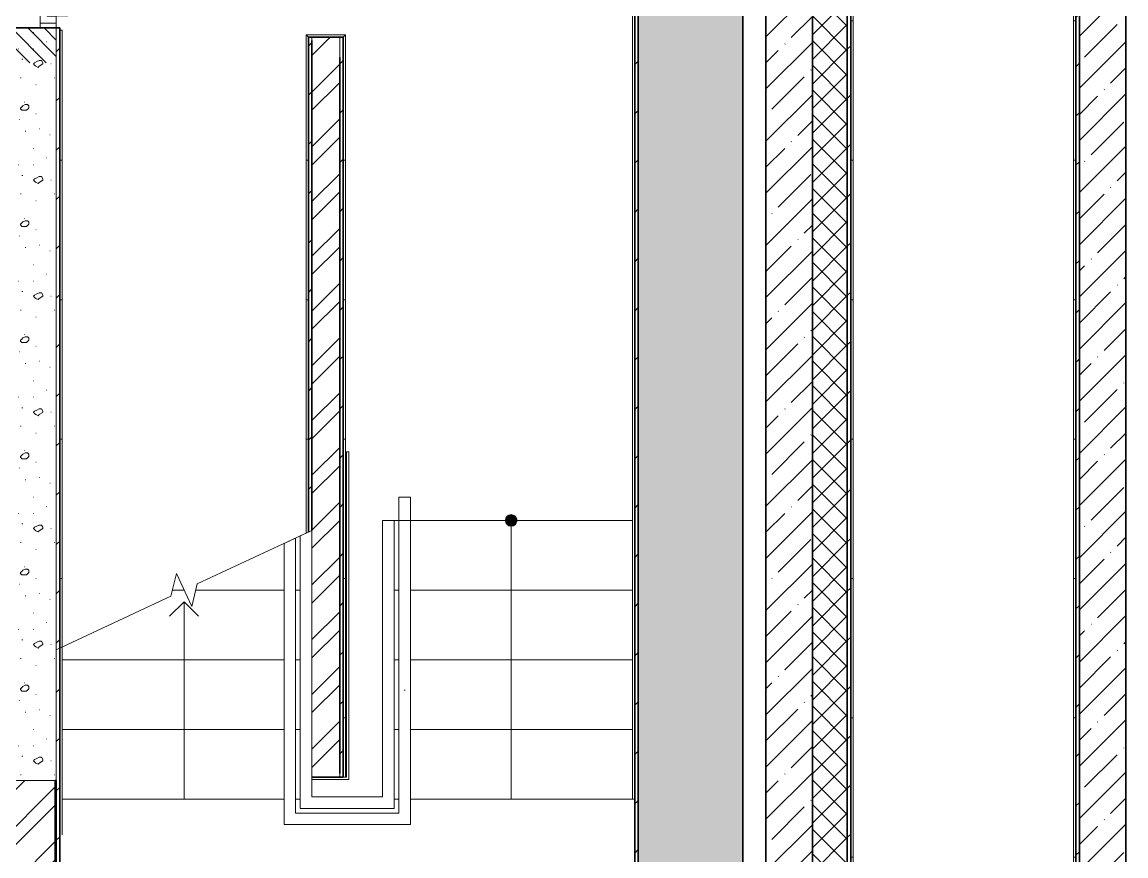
# Model space of a CAD drawing. Header units: millimetres. Extents: x -215207 to 92095, y -30385 to 123050.
# Drawn here: x 24612 to 29364, y 16206 to 19795 of the extents above; entities that cross this region are included whole.
import ezdxf

# ---------------------------------------------------------------- set-up
doc = ezdxf.new("R2010")
doc.units = ezdxf.units.MM
doc.linetypes.add('ADSK_Линия сетки', pattern=[25, 20, -2.5, 0, -2.5])
doc.linetypes.add('ADSK_Штриховая_ш2 п1_5', pattern=[4.5, 3, -1.5])
for name, color, linetype, lineweight in [('Двери', 7, 'Continuous', 9), ('Лестницы', 7, 'Continuous', 9), ('Ограждение', 7, 'Continuous', 9), ('Оси', 7, 'Continuous', 9), ('Перекрытие', 7, 'Continuous', 20), ('Стены внутренние', 7, 'Continuous', 20), ('Стены наружные', 7, 'Continuous', 20), ('Стены штриховка', 7, 'Continuous', 9), ('Стрелки вверх', 7, 'Continuous', 20)]:
    doc.layers.add(name, color=color, linetype=linetype, lineweight=lineweight)
pattern_1 = [(0, (335, 35), (500, 500), [1.676, -498.324]), (0, (105, 55), (500, 500), [1.676, -498.324]), (0, (110, 135), (500, 500), [5, -495]), (0, (235, 115), (500, 500), [1.676, -498.324]), (0, (465, 185), (500, 500), [1.676, -498.324]), (0, (160, 250), (500, 500), [1.676, -498.324]), (0, (55, 265), (500, 500), [1.676, -498.324]), (0, (160, 180), (500, 500), [1.676, -498.324]), (0, (215, 210), (500, 500), [1.676, -498.324]), (0, (170, 25), (500, 500), [1.676, -498.324]), (0, (250, 55), (500, 500), [1.676, -498.324]), (0, (345, 265), (500, 500), [1.676, -498.324]), (0, (425, 320), (500, 500), [1.676, -498.324]), (0, (170, 400), (500, 500), [1.676, -498.324]), (0, (230, 310), (500, 500), [1.676, -498.324]), (0, (360, 380), (500, 500), [1.676, -498.324]), (0, (415, 95), (500, 500), [5, -495]), (0, (435, 160), (500, 500), [1.676, -498.324]), (0, (350, 110), (500, 500), [1.676, -498.324]), (0, (475, 380), (500, 500), [1.676, -498.324]), (0, (400, 240), (500, 500), [1.676, -498.324]), (0, (375, 175), (500, 500), [1.676, -498.324]), (0, (305, 140), (500, 500), [1.676, -498.324]), (0, (185, 335), (500, 500), [1.676, -498.324]), (0, (125, 325), (500, 500), [1.676, -498.324]), (0, (40, 410), (500, 500), [1.676, -498.324]), (0, (295, 405), (500, 500), [1.676, -498.324]), (0, (280, 325), (500, 500), [1.676, -498.324]), (0, (295, 235), (500, 500), [1.676, -498.324]), (0, (95, 180), (500, 500), [1.676, -498.324]), (0, (50, 110), (500, 500), [1.676, -498.324]), (0, (40, 35), (500, 500), [1.676, -498.324]), (0, (435, 285), (500, 500), [1.676, -498.324]), (0, (475, 445), (500, 500), [1.676, -498.324]), (0, (365, 460), (500, 500), [1.676, -498.324]), (0, (305, 435), (500, 500), [1.676, -498.324]), (0, (120, 450), (500, 500), [1.676, -498.324]), (0, (35, 330), (500, 500), [1.676, -498.324]), (0, (100, 375), (500, 500), [1.676, -498.324]), (45, (160, 115), (0, 500.001), [7.071, -700.036]), (26.565, (165, 120), (500.0009, 500), [11.181, -1106.854]), (26.565, (175, 125), (500.0009, 500), [11.181, -1106.854]), (0, (185, 130), (500, 500), [10, -490]), (296.565, (195, 130), (500, -500.0009), [11.181, -1106.854]), (270, (200, 120), (500, -500), [5, -495]), (213.69, (200, 115), (-500.0004, -499.99923), [18.028, -1784.748]), (225, (185, 105), (6e-14, -500.001), [7.071, -700.036]), (153.435, (180, 100), (-500.0005, -0.0004), [11.181, -1106.854]), (135, (170, 105), (-500.001, 6e-14), [7.071, -700.036]), (135, (165, 110), (-500.001, 6e-14), [7.071, -700.036]), (270, (405, 65), (500, -500), [10, -490]), (45, (375, 55), (0, 500.001), [7.071, -700.036]), (225, (405, 50), (6e-14, -500.001), [14.142, -692.965]), (180, (385, 35), (-500, -500), [10, -490]), (90, (370, 40), (-500, 500), [5, -495]), (135, (375, 35), (-500.001, 6e-14), [7.071, -700.036]), (63.435, (370, 45), (-0.0004, 500.0005), [11.181, -1106.854]), (206.565, (395, 40), (-500.0009, -500), [11.181, -1106.854]), (270, (405, 55), (500, -500), [5, -495]), (0, (395, 65), (500, 500), [10, -490]), (18.435, (380, 60), (999.99934, 500.00095), [15.812, -1565.328]), (296.565, (365, 365), (500, -500.0009), [11.181, -1106.854]), (45, (335, 355), (0, 500.001), [7.071, -700.036]), (225, (365, 350), (6e-14, -500.001), [14.142, -692.965]), (153.435, (345, 335), (-500.0005, -0.0004), [11.181, -1106.854]), (90, (330, 340), (-500, 500), [5, -495]), (180, (335, 340), (-500, -500), [5, -495]), (63.435, (330, 345), (-0.0004, 500.0005), [11.181, -1106.854]), (206.565, (355, 340), (-500.0009, -500), [11.181, -1106.854]), (225, (370, 355), (6e-14, -500.001), [7.071, -700.036]), (0, (355, 365), (500, 500), [10, -490]), (18.435, (340, 360), (999.99934, 500.00095), [15.812, -1565.328]), (315, (135, 440), (500.001, 0), [7.071, -700.036]), (45, (110, 430), (0, 500.001), [7.071, -700.036]), (225, (140, 425), (6e-14, -500.001), [14.142, -692.965]), (180, (120, 415), (-500, -500), [10, -490]), (90, (105, 420), (-500, 500), [5, -495]), (135, (110, 415), (-500.001, 6e-14), [7.071, -700.036]), (45, (105, 425), (0, 500.001), [7.071, -700.036]), (180, (130, 415), (-500, -500), [10, -490]), (270, (140, 435), (500, -500), [10, -490]), (0, (125, 440), (500, 500), [10, -490]), (26.565, (115, 435), (500.0009, 500), [11.181, -1106.854])]
pattern_2 = [(45, (0, 0), (-112.2532, 112.2532), []), (45, (112.25, 0), (-112.2532, 112.2532), [198.438, -39.688, 1.676, -38.011])]
pattern_3 = [(45, (0, 0), (-117.8662, 117.8662), []), (45, (78.58, 0), (-117.8662, 117.8662), [])]
pattern_4 = [(0, (0, 0), (0, 600), []), (90, (0, 0), (-600, 4e-14), [])]
pattern_5 = [(45, (0, 0), (-106.066, 106.066), [])]

# ---------------------------------------------------------------- blocks, each defined once
blk = doc.blocks.new('AC_Дверь_Однопольная_Стальная - Дв-18_1__1_2200х1070h_Пр_Металл EI30-5101126-План подвала _Пищеблок_ - Привязка мокрых точек')
at = {"layer": 'Двери', "lineweight": 20, "true_color": 0xff0000}
h = blk.add_hatch(dxfattribs=at)
h.set_pattern_fill('FP_2', color=1, style=0, pattern_type=2)
h.set_pattern_definition([(45, (0, 0), (-35.3553, 35.3553), [])])
h.paths.add_polyline_path([(685, -195), (685, 195), (535, 195), (535, -195)])
h.paths.add_polyline_path([(-535, 195), (-685, 195), (-685, -195), (-535, -195)])
at = {"layer": 'Двери', "lineweight": 35}
for p, q in [((-485, 1165), (-445, 1165)), ((-485, 195), (-485, 1165)), ((-445, 1165), (-445, 195)), ((-445, 195), (-485, 195))]:
    blk.add_line(p, q, dxfattribs=at)
at = {"layer": 'Двери', "linetype": 'ADSK_Штриховая_ш2 п1_5'}
for p, q in [((-535, 195), (-685, 195)), ((-535, -195), (-535, 195)), ((685, 195), (535, 195)), ((535, 195), (535, -195)), ((-685, -195), (-535, -195)), ((535, -195), (685, -195))]:
    blk.add_line(p, q, dxfattribs=at)
at = {"layer": 'Двери'}
for p, q in [((-535, 195), (-515, 195)), ((-535, 125), (-535, 195)), ((-515, 195), (-485, 195)), ((-515, 125), (-515, 195)), ((-515, 195), (-515, 125)), ((-485, 195), (-485, 155)), ((485, 195), (515, 195)), ((485, 155), (485, 195)), ((515, 195), (515, 125)), ((515, 195), (535, 195)), ((515, 125), (515, 195)), ((535, 195), (535, 125)), ((-485, 155), (-475, 155)), ((-475, 155), (-475, 125)), ((475, 155), (485, 155)), ((475, 125), (475, 155)), ((-515, 125), (-535, 125)), ((-475, 125), (-515, 125)), ((515, 125), (475, 125)), ((535, 125), (515, 125))]:
    blk.add_line(p, q, dxfattribs=at)
blk.add_arc((-485, 195), 970, 0, 90, dxfattribs=at)
blk = doc.blocks.new('Ограждение - Ограждение-2091208-План подвала _Пищеблок_ - Привязка мокрых точек')
at = {"layer": 'Ограждение'}
for p, q in [((26163.6, 17650.3), (26213.6, 17650.3)), ((26163.6, 17650.3), (26163.6, 16750.3)), ((26213.6, 17650.3), (26213.6, 16750.3)), ((25859, 17606.7), (25809.4, 17583.6)), ((25859, 17606.7), (25809.4, 17583.6)), ((25846.9, 17601.1), (25821.9, 17589.4)), ((25859.4, 17606.7), (25859, 17606.7)), ((25859.4, 17606.7), (25859, 17606.7)), ((25859.4, 16460.7), (25859.4, 17606.7)), ((25809.4, 16410.7), (25809.4, 17583.6)), ((26163.6, 16750.3), (26163.6, 16460.7)), ((26213.6, 16750.3), (26213.6, 16410.7)), ((26163.6, 16460.7), (25859.4, 16460.7)), ((26213.6, 16410.7), (25809.4, 16410.7))]:
    blk.add_line(p, q, dxfattribs=at)
blk = doc.blocks.new('Тип верхнего поручня - Верхний поручень_Внутренний_-2091241-План подвала _Пищеблок_ - Привязка мокрых точек')
at = {"layer": 'Ограждение'}
for p, q in [((26233.6, 17650.3), (26233.6, 16873.6)), ((26283.6, 16873.6), (26283.6, 17650.3)), ((26261.2, 16919.2), (26256, 16919.2))]:
    blk.add_line(p, q, dxfattribs=at)
at = {"layer": 'Ограждение', "flags": 128}
blk.add_lwpolyline([(26256.7, 17650.3), (26258.6, 17650.3), (26260.6, 17650.3)], dxfattribs=at)
blk = doc.blocks.new('Тип верхнего поручня - Верхний поручень_Внутренний_-V1-План подвала _Пищеблок_ - Привязка мокрых точек')
at = {"layer": 'Ограждение'}
for p, q in [((26283.6, 17650.3), (26233.6, 17650.3)), ((26233.6, 17650.3), (26233.6, 16750.3)), ((26283.6, 17650.3), (26283.6, 16750.3)), ((25789.4, 17574.3), (25739.4, 17551)), ((25739.4, 16491.1), (25739.4, 17551)), ((25789.4, 16491.1), (25789.4, 17574.3)), ((26233.6, 16750.3), (26233.6, 16390.7)), ((26283.6, 16750.3), (26283.6, 16340.7)), ((25739.4, 16340.7), (25739.4, 16491.1)), ((25789.4, 16390.7), (25789.4, 16491.1)), ((25889.8, 16390.7), (25789.4, 16390.7)), ((26233.6, 16390.7), (25889.8, 16390.7)), ((25889.8, 16340.7), (25739.4, 16340.7)), ((26283.6, 16340.7), (25889.8, 16340.7))]:
    blk.add_line(p, q, dxfattribs=at)
blk = doc.blocks.new('Тип перил - Перила_Внутренний_-2091259-План подвала _Пищеблок_ - Привязка мокрых точек')
at = {"layer": 'Ограждение'}
for p, q in [((26233.6, 17750.3), (26233.6, 17650.3)), ((26261, 17750.3), (26256.3, 17750.3)), ((26283.6, 17650.3), (26283.6, 17750.3))]:
    blk.add_line(p, q, dxfattribs=at)
blk = doc.blocks.new('Тип перил - Перила_Внутренний_-V2-План подвала _Пищеблок_ - Привязка мокрых точек')
at = {"layer": 'Ограждение'}
for p, q in [((26283.6, 17750.3), (26233.6, 17750.3)), ((26233.6, 17750.3), (26233.6, 17650.3)), ((26283.6, 17750.3), (26283.6, 17650.3))]:
    blk.add_line(p, q, dxfattribs=at)
blk = doc.blocks.new('Ограждение - Ограждение-4583664-План подвала _Пищеблок_ - Привязка мокрых точек')
at = {"layer": 'Ограждение'}
for p, q in [((26009, 17945.3), (26019, 17945.3)), ((26009, 16545.3), (26009, 17945.3)), ((26019, 16535.3), (26019, 17945.3)), ((25994, 16545.3), (26009, 16545.3)), ((25859.4, 16535.3), (26019, 16535.3))]:
    blk.add_line(p, q, dxfattribs=at)
blk = doc.blocks.new('Ограждение - Ограждение-4584789-План подвала _Пищеблок_ - Привязка мокрых точек')
at = {"layer": 'Ограждение'}
for q in [(24774, 17100.8), (24784, 16296.4)]:
    blk.add_line((24784, 17105.5), q, dxfattribs=at)
blk = doc.blocks.new('Ограждение - Ограждение-4587816-План подвала _Пищеблок_ - Привязка мокрых точек')
at = {"layer": 'Ограждение'}
for p, q in [((24774, 20840.3), (27239, 20840.3)), ((27239, 20840.3), (27239, 17950.3)), ((27239, 17950.3), (27239, 16750.3)), ((27239, 16750.3), (27239, 16450.3))]:
    blk.add_line(p, q, dxfattribs=at)
blk = doc.blocks.new('Ограждение - Ограждение-4588032-План подвала _Пищеблок_ - Привязка мокрых точек')
at = {"layer": 'Ограждение'}
h = blk.add_hatch(dxfattribs=at)
h.set_pattern_fill('FP_7', color=256, style=0, pattern_type=2)
h.set_pattern_definition(pattern_4)
h.paths.add_polyline_path([(24774, 17100.8), (24784, 17105.5), (24784, 19760.3), (24774, 19760.3), (24774, 17105.5)])
for p, q in [((24774, 19760.3), (24784, 19760.3)), ((24784, 19760.3), (24784, 17105.5))]:
    blk.add_line(p, q, dxfattribs=at)
blk = doc.blocks.new('Ограждение - Ограждение-4588405-План подвала _Пищеблок_ - Привязка мокрых точек')
at = {"layer": 'Ограждение'}
h = blk.add_hatch(dxfattribs=at)
h.set_pattern_fill('FP_7', color=256, style=0, pattern_type=2)
h.set_pattern_definition(pattern_4)
h.paths.add_polyline_path([(25834, 17595.1), (25844, 17599.7), (25844, 19730.3), (25834, 19740.3), (25834, 17601.1)])
h = blk.add_hatch(dxfattribs=at)
h.set_pattern_fill('FP_7', color=256, style=0, pattern_type=2)
h.set_pattern_definition(pattern_4)
h.paths.add_polyline_path([(26004, 16545.3), (26004, 19740.3), (25994, 19730.3), (25994, 16545.3)])
for p, q in [((25834, 19740.3), (25844, 19730.3)), ((25834, 17595.1), (25834, 19740.3)), ((25844, 19730.3), (25834, 19740.3)), ((25834, 19740.3), (26004, 19740.3)), ((25994, 19730.3), (26004, 19740.3)), ((26004, 19740.3), (25994, 19730.3)), ((26004, 19740.3), (26004, 16545.3))]:
    blk.add_line(p, q, dxfattribs=at)
blk = doc.blocks.new('Ограждение - Ограждение-4967897-План подвала _Пищеблок_ - Привязка мокрых точек')
at = {"layer": 'Ограждение'}
h = blk.add_hatch(dxfattribs=at)
h.set_pattern_fill('FP_7', color=256, style=0, pattern_type=2)
h.set_pattern_definition(pattern_4)
h.paths.add_polyline_path([(29149, 14404.1), (29149, 23495.3), (29139, 23485.3), (29139, 14404.1)])
h = blk.add_hatch(dxfattribs=at)
h.set_pattern_fill('FP_7', color=256, style=0, pattern_type=2)
h.set_pattern_definition(pattern_4)
h.paths.add_polyline_path([(28189, 14485.3), (28189, 21360.3), (28179, 21350.3), (28179, 14495.3)])
for p, q in [((29139, 23485.3), (29139, 14404.1)), ((28189, 14485.3), (28189, 21360.3))]:
    blk.add_line(p, q, dxfattribs=at)

msp = doc.modelspace()

# ---------------------------------------------------------------- hatches: boundary and pattern name
at = {"layer": 'Стены внутренние', "lineweight": 9}
h = msp.add_hatch(dxfattribs=at)
h.set_pattern_fill('FP_5', color=256, style=0, pattern_type=2)
h.set_pattern_definition([(45, (0, 0), (-53.03301, 53.03301), []), (135, (0, 0), (-53.03301, -53.03301), [])])
h.paths.add_polyline_path([(28014, 14510.3), (28164, 14510.3), (28164, 21185.3), (28014, 21185.3), (28014, 14660.3)])
at = {"layer": 'Стены наружные', "lineweight": 9}
h = msp.add_hatch(dxfattribs=at)
h.set_pattern_fill('FP_4', color=256, style=0, pattern_type=2)
h.set_pattern_definition(pattern_2)
h.paths.add_polyline_path([(29340, 14404.1), (29364, 14404.1), (29364, 23710.3), (29164, 23710.3), (29164, 14404.1)])
h = msp.add_hatch(dxfattribs=at)
h.set_pattern_fill('FP_8', color=256, style=0, pattern_type=2)
h.set_pattern_definition(pattern_5)
h.paths.add_polyline_path([(29162.2, 14404.1), (29164, 14404.1), (29164, 23510.3), (29149, 23510.3), (29149, 14404.1)])
h = msp.add_hatch(dxfattribs=at)
h.set_pattern_fill('FP_8', color=256, style=0, pattern_type=2)
h.set_pattern_definition(pattern_5)
h.paths.add_polyline_path([(28179, 14510.3), (28179, 21335.3), (28164, 21335.3), (28164, 14510.3)])
h = msp.add_hatch(dxfattribs=at)
h.set_pattern_fill('FP_4', color=256, style=0, pattern_type=2)
h.set_pattern_definition(pattern_2)
h.paths.add_polyline_path([(27814, 14660.3), (28014, 14660.3), (28014, 20935.3), (27814, 20935.3), (27814, 14910.3)])
h = msp.add_hatch(dxfattribs=at)
h.set_pattern_fill('FP_8', color=256, style=0, pattern_type=2)
h.set_pattern_definition(pattern_5)
h.paths.add_polyline_path([(27264, 15375.3), (27264, 20865.3), (27249, 20865.3), (27249, 15375.3)])
at = {"layer": 'Стены наружные', "lineweight": 9, "true_color": 0xc0c0c0}
h = msp.add_hatch(dxfattribs=at)
h.set_pattern_fill('FP_1', color=9, style=0, pattern_type=2)
h.set_pattern_definition(pattern_1)
h.paths.add_polyline_path([(27264, 14910.3), (27714, 14910.3), (27714, 20865.3), (27264, 20865.3), (27264, 15360.3)])
at = {"layer": 'Стены наружные', "lineweight": 9}
h = msp.add_hatch(dxfattribs=at)
h.set_pattern_fill('FP_8', color=256, style=0, pattern_type=2)
h.set_pattern_definition(pattern_5)
h.paths.add_polyline_path([(24759, 15360.3), (24774, 15360.3), (24774, 19770.3), (24759, 19770.3), (24759, 15680.3)])
h.paths.add_polyline_path([(24774, 20840.3), (24774, 20850.3), (24759, 20850.3), (24759, 20840.3)])
at = {"layer": 'Стены наружные', "lineweight": 9, "true_color": 0xc0c0c0}
h = msp.add_hatch(dxfattribs=at)
h.set_pattern_fill('FP_1', color=9, style=0, pattern_type=2)
h.set_pattern_definition(pattern_1)
h.paths.add_polyline_path([(24759, 15360.3), (24759, 15680.3), (24369, 15680.3), (24369, 15360.3)])
h.paths.add_polyline_path([(24754, 16530.3), (24759, 16530.3), (24759, 19770.3), (24369, 19770.3), (24369, 16530.3), (24374, 16530.3)])
at = {"layer": 'Стены наружные', "lineweight": 9}
h = msp.add_hatch(dxfattribs=at)
h.set_pattern_fill('FP_3', color=256, style=0, pattern_type=2)
h.set_pattern_definition(pattern_3)
h.paths.add_polyline_path([(25859.4, 16545.3), (25979, 16545.3), (25979, 19730.3), (25859, 19730.3), (25859.4, 16560.2)])
h = msp.add_hatch(dxfattribs=at)
h.set_pattern_fill('FP_8', color=256, style=0, pattern_type=2)
h.set_pattern_definition(pattern_5)
h.paths.add_polyline_path([(25994, 16560.3), (25994, 19730.3), (25979, 19730.3), (25979, 16560.3)])
h = msp.add_hatch(dxfattribs=at)
h.set_pattern_fill('FP_8', color=256, style=0, pattern_type=2)
h.set_pattern_definition(pattern_5)
h.paths.add_polyline_path([(25844, 17599.7), (25859, 17606.7), (25859, 19715.3), (25844, 19715.3), (25844, 17601.1)])
h = msp.add_hatch(dxfattribs=at)
h.set_pattern_fill('FP_3', color=256, style=0, pattern_type=2)
h.set_pattern_definition(pattern_3)
h.paths.add_polyline_path([(24374, 15680.3), (24754, 15680.3), (24754, 16530.3), (24374, 16530.3), (24374, 15686)])
at = {"layer": 'Стрелки вверх'}
h = msp.add_hatch(color=256, dxfattribs=at)
edge = h.paths.add_edge_path()
edge.add_arc((26717.6, 17650.3), 25, 0, 360)
msp.add_hatch(color=256, dxfattribs=at).paths.add_polyline_path([(26717.6, 17625.3), (26735.2, 17632.6), (26742.6, 17650.3), (26735.2, 17667.9), (26717.6, 17675.3), (26699.9, 17667.9), (26692.6, 17650.3), (26699.9, 17632.6)])

# ---------------------------------------------------------------- linework, layer by layer
at = {"layer": 'Лестницы'}
for p, q in [((26233.6, 17650.3), (26213.6, 17650.3)), ((26233.6, 17650.3), (26213.6, 17650.3)), ((27239, 17650.3), (26283.6, 17650.3)), ((27239, 17650.3), (26283.6, 17650.3)), ((25859, 17606.7), (25365.7, 17376.7)), ((25276, 17421.1), (25252.4, 17323.9)), ((25342, 17279.5), (25276, 17421.1)), ((25258.8, 17350.3), (25309, 17350.3)), ((25258.8, 17350.3), (25309, 17350.3)), ((25365.7, 17376.7), (25342, 17279.5)), ((25359.2, 17350.3), (25739.4, 17350.3)), ((25359.2, 17350.3), (25739.4, 17350.3)), ((25789.4, 17350.3), (25809.4, 17350.3)), ((25789.4, 17350.3), (25809.4, 17350.3)), ((26233.6, 17350.3), (26213.6, 17350.3)), ((26233.6, 17350.3), (26213.6, 17350.3)), ((27239, 17350.3), (26283.6, 17350.3)), ((27239, 17350.3), (26283.6, 17350.3)), ((25252.4, 17323.9), (24759, 17093.8)), ((24784, 17050.3), (25739.4, 17050.3)), ((24784, 17050.3), (25739.4, 17050.3)), ((25789.4, 17050.3), (25809.4, 17050.3)), ((25789.4, 17050.3), (25809.4, 17050.3)), ((26233.6, 17050.3), (26213.6, 17050.3)), ((26233.6, 17050.3), (26213.6, 17050.3)), ((27239, 17050.3), (26283.6, 17050.3)), ((27239, 17050.3), (26283.6, 17050.3)), ((24784, 16750.3), (25739.4, 16750.3)), ((24784, 16750.3), (25739.4, 16750.3)), ((25789.4, 16750.3), (25809.4, 16750.3)), ((25789.4, 16750.3), (25809.4, 16750.3)), ((26233.6, 16750.3), (26213.6, 16750.3)), ((26233.6, 16750.3), (26213.6, 16750.3)), ((27239, 16750.3), (26283.6, 16750.3)), ((27239, 16750.3), (26283.6, 16750.3)), ((24784, 16450.3), (25739.4, 16450.3)), ((24784, 16450.3), (25739.4, 16450.3)), ((25789.4, 16450.3), (25809.4, 16450.3)), ((25789.4, 16450.3), (25809.4, 16450.3))]:
    msp.add_line(p, q, dxfattribs=at)
at = {"layer": 'Оси', "linetype": 'ADSK_Линия сетки'}
msp.add_line((27264, 28364.8), (27264, 12881.8), dxfattribs=at)
at = {"layer": 'Перекрытие', "color": 49, "true_color": 0x464646}
for p, q in [((25739.4, 16450.3), (24784, 16450.3)), ((25809.4, 16450.3), (25789.4, 16450.3)), ((26233.6, 16450.3), (26213.6, 16450.3)), ((27249, 16450.3), (26283.6, 16450.3))]:
    msp.add_line(p, q, dxfattribs=at)
at = {"layer": 'Стены внутренние', "lineweight": 35}
msp.add_line((28164, 14510.3), (28164, 21335.3), dxfattribs=at)
at = {"layer": 'Стены наружные', "lineweight": 35}
for p, q in [((29364, 14404.1), (29364, 23710.3)), ((29149, 23495.3), (29149, 14404.1)), ((29164, 23510.3), (29164, 14404.1)), ((28179, 14495.3), (28179, 21350.3)), ((27714, 14910.3), (27714, 21335.3)), ((28014, 14660.3), (28014, 21185.3)), ((27814, 20935.3), (27814, 14910.3)), ((27264, 15360.3), (27264, 20865.3)), ((27249, 20850.3), (27249, 15375.3)), ((24774, 19770.3), (24339, 19770.3)), ((24774, 15375.3), (24774, 19770.3)), ((25994, 19730.3), (25844, 19730.3)), ((25844, 19730.3), (25844, 17599.7)), ((25994, 16545.3), (25994, 19730.3)), ((25859, 19715.3), (25859, 17606.6)), ((25979, 16560.3), (25979, 19642.7)), ((25859.4, 16545.3), (25994, 16545.3)), ((24754, 16530.3), (24759, 16530.3)), ((24754, 15680.3), (24754, 16530.3)), ((24759, 16530.3), (24759, 15680.3))]:
    msp.add_line(p, q, dxfattribs=at)
at = {"layer": 'Стены наружные'}
for p, q in [((24759, 16530.3), (24759, 19770.3)), ((24374, 16530.3), (24754, 16530.3))]:
    msp.add_line(p, q, dxfattribs=at)
at = {"layer": 'Стены штриховка'}
for p, q in [((25859, 19730.3), (25859, 19715.3)), ((25979, 19730.3), (25979, 19642.7)), ((25979, 16545.3), (25979, 16560.3))]:
    msp.add_line(p, q, dxfattribs=at)
at = {"layer": 'Стрелки вверх'}
for p, q in [((26699.9, 17667.9), (26692.6, 17650.3)), ((26692.6, 17650.3), (26699.9, 17632.6)), ((26717.6, 17675.3), (26699.9, 17667.9)), ((26699.9, 17632.6), (26717.6, 17625.3)), ((26735.2, 17667.9), (26717.6, 17675.3)), ((26717.6, 17650.3), (26717.6, 17350.3)), ((26717.6, 17625.3), (26735.2, 17632.6)), ((26742.6, 17650.3), (26735.2, 17667.9)), ((26735.2, 17632.6), (26742.6, 17650.3)), ((26717.6, 17350.3), (26717.6, 17050.3)), ((25309, 17300.3), (25246.5, 17237.8)), ((25309, 17050.3), (25309, 17300.3)), ((25309, 17300.3), (25371.5, 17237.8)), ((25309, 16750.3), (25309, 17050.3)), ((26717.6, 17050.3), (26717.6, 16750.3)), ((25309, 16450.3), (25309, 16750.3)), ((26717.6, 16750.3), (26717.6, 16450.3))]:
    msp.add_line(p, q, dxfattribs=at)
msp.add_circle((26717.6, 17650.3), 25, dxfattribs=at)

# ---------------------------------------------------------------- block references
at = {"layer": 'Двери', "linetype": 'ADSK_Штриховая_ш2 п1_5', "rotation": 270}
msp.add_blockref('AC_Дверь_Однопольная_Стальная - Дв-18_1__1_2200х1070h_Пр_Металл EI30-5101126-План подвала _Пищеблок_ - Привязка мокрых точек', (24564, 20305.3), dxfattribs=at)
at = {"layer": 'Ограждение'}
for name in ['Ограждение - Ограждение-4967897-План подвала _Пищеблок_ - Привязка мокрых точек', 'Ограждение - Ограждение-4587816-План подвала _Пищеблок_ - Привязка мокрых точек', 'Ограждение - Ограждение-4588032-План подвала _Пищеблок_ - Привязка мокрых точек', 'Ограждение - Ограждение-4588405-План подвала _Пищеблок_ - Привязка мокрых точек', 'Ограждение - Ограждение-4583664-План подвала _Пищеблок_ - Привязка мокрых точек', 'Тип перил - Перила_Внутренний_-2091259-План подвала _Пищеблок_ - Привязка мокрых точек', 'Тип перил - Перила_Внутренний_-V2-План подвала _Пищеблок_ - Привязка мокрых точек', 'Тип верхнего поручня - Верхний поручень_Внутренний_-V1-План подвала _Пищеблок_ - Привязка мокрых точек', 'Ограждение - Ограждение-2091208-План подвала _Пищеблок_ - Привязка мокрых точек', 'Тип верхнего поручня - Верхний поручень_Внутренний_-2091241-План подвала _Пищеблок_ - Привязка мокрых точек', 'Ограждение - Ограждение-4584789-План подвала _Пищеблок_ - Привязка мокрых точек']:
    msp.add_blockref(name, (0, 0), dxfattribs=at)

doc.saveas('drawing.dxf')
